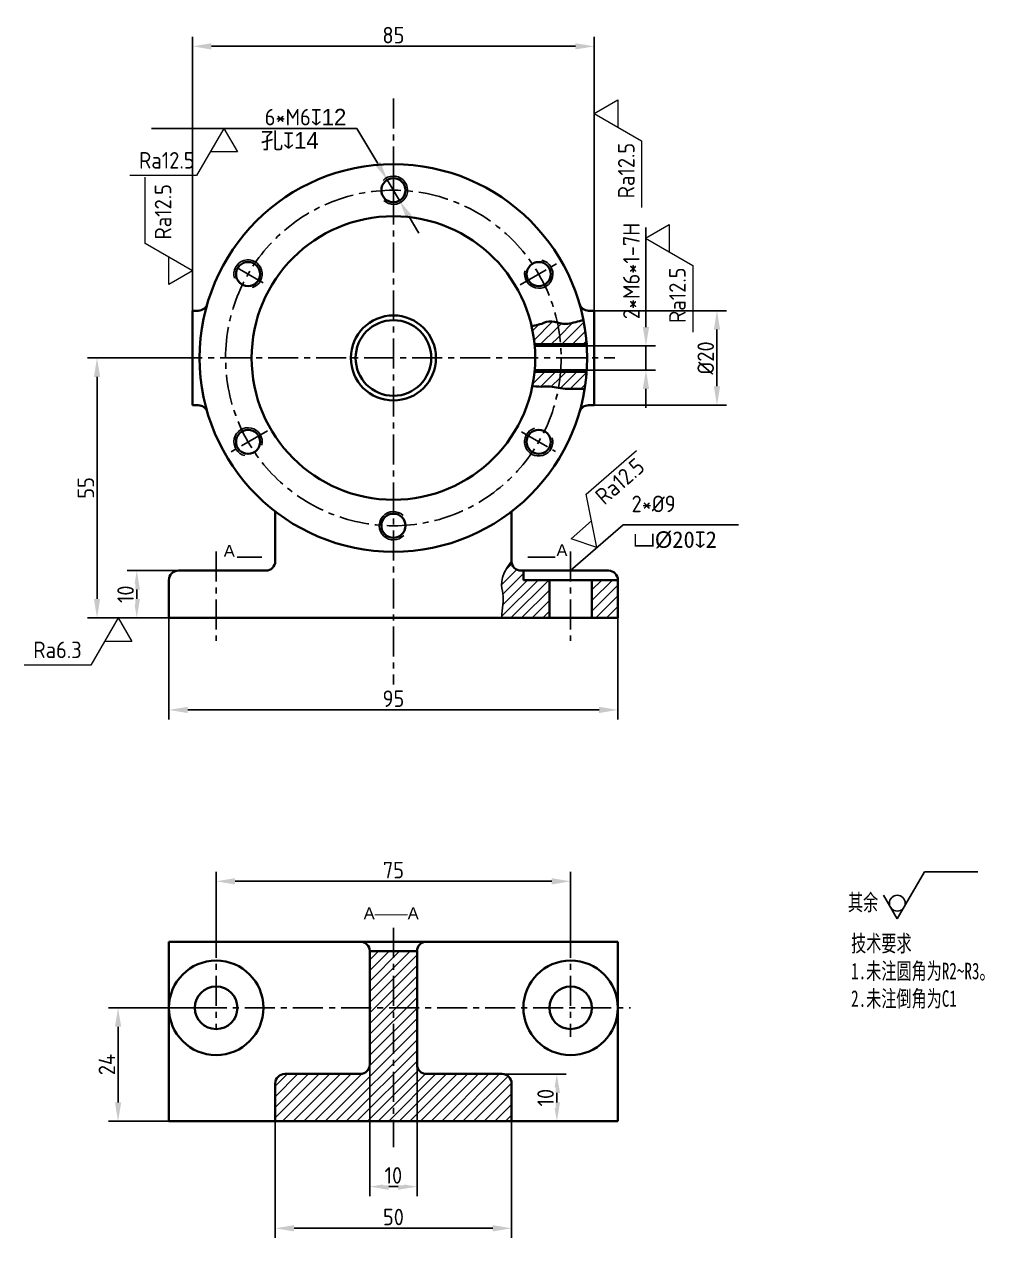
# Model space of a CAD drawing. Header units: millimetres. Extents: x 2851 to 3256, y 2451 to 2708.
# Drawn here: x 3052.5 to 3255.7, y 2451.4 to 2708.2 of the extents above; entities that cross this region are included whole.
import ezdxf

# ---------------------------------------------------------------- set-up
doc = ezdxf.new("R2010")
doc.units = ezdxf.units.MM
doc.header["$LTSCALE"] = 0.1
doc.linetypes.add('CENTERX2', pattern=[101.6, 63.5, -12.7, 12.7, -12.7])
for name, color, linetype in [('中心线', 1, 'CENTERX2'), ('标注', 3, 'Continuous'), ('细实线', 7, 'Continuous')]:
    doc.layers.add(name, color=color, linetype=linetype)
doc.layers.add('粗实线', color=7, linetype='Continuous', lineweight=35)
doc.styles.add('ISOCP', font='isocp.shx', dxfattribs={"height": 3.5})
doc.styles.get("Standard").update_dxf_attribs({"font": 'arial.ttf', "height": 3.5})
doc.styles.add('长仿宋体', font='simfang.ttf', dxfattribs={"width": 0.67, "height": 3.5})
doc.dimstyles.new('ISO-25$0', dxfattribs={"dimtxt": 3.5, "dimasz": 4, "dimexe": 2, "dimexo": 0, "dimtad": 1, "dimtoh": 1, "dimdsep": 46, "dimtxsty": 'ISOCP', "dimcen": 2.5, "dimadec": 0, "dimazin": 0, "dimtfac": 1, "dimtmove": 0, "dimatfit": 3, "dimfxl": 1, "dimtfill": 1, "dimarcsym": 0})
doc.dimstyles.new('ISO-25$3', dxfattribs={"dimtxt": 3.5, "dimasz": 4, "dimexe": 2, "dimexo": 0, "dimtad": 1, "dimtoh": 1, "dimdsep": 46, "dimtxsty": 'ISOCP', "dimcen": 2.5, "dimadec": 0, "dimazin": 0, "dimtfac": 1, "dimtmove": 0, "dimatfit": 3, "dimfxl": 1, "dimtfill": 1, "dimarcsym": 0})
pattern_1 = [(45, (1240.5872, 1637.6088), (-1.122532, 1.122532), [])]

# ---------------------------------------------------------------- blocks, each defined once
blk = doc.blocks.new('*U239')
at = {"layer": '粗实线'}
for radius in [10, 4.5]:
    blk.add_circle((0, 0), radius, dxfattribs=at)
blk = doc.blocks.new('*U240')
at = {"layer": '粗实线', "color": 0, "linetype": 'ByBlock', "lineweight": -2, "transparency": 16777216}
for p in [(0, 0), (75, 0)]:
    blk.add_blockref('*U239', p, dxfattribs=at)
blk = doc.blocks.new('*D241')
at = {"layer": 'Defpoints', "color": 0, "transparency": 16777216}
for p in [(3168.09, 2526.86), (3093.09, 2514.08), (3168.09, 2514.08)]:
    blk.add_point(p, dxfattribs=at)
at = {"layer": '标注', "color": 0, "lineweight": -2, "transparency": 16777216}
for p, q in [((3093.09, 2514.08), (3093.09, 2528.86)), ((3168.09, 2514.08), (3168.09, 2528.86)), ((3097.09, 2526.86), (3164.09, 2526.86))]:
    blk.add_line(p, q, dxfattribs=at)
at = {"layer": '标注', "color": 0, "transparency": 16777216}
for points in [[(3097.09, 2527.52), (3097.09, 2526.19), (3093.09, 2526.86)], [(3164.09, 2527.52), (3164.09, 2526.19), (3168.09, 2526.86)]]:
    blk.add_solid(points, dxfattribs=at)
at = {"layer": '标注', "color": 0, "transparency": 16777216, "insert": (3130.59, 2529.23), "char_height": 3.5, "attachment_point": 5, "style": 'ISOCP', "bg_fill": 3, "box_fill_scale": 1.1, "bg_fill_color": 256, "bg_fill_true_color": 13158600, "bg_fill_transparency": 0}
blk.add_mtext('75', dxfattribs=at)
blk = doc.blocks.new('*D242')
at = {"layer": 'Defpoints', "color": 0, "transparency": 16777216}
for p in [(3093.09, 2500.08), (3072.33, 2476.08), (3083.09, 2476.08)]:
    blk.add_point(p, dxfattribs=at)
at = {"layer": '标注', "color": 0, "lineweight": -2, "transparency": 16777216}
for p, q in [((3093.09, 2500.08), (3070.33, 2500.08)), ((3072.33, 2496.08), (3072.33, 2480.08)), ((3083.09, 2476.08), (3070.33, 2476.08))]:
    blk.add_line(p, q, dxfattribs=at)
at = {"layer": '标注', "color": 0, "transparency": 16777216}
for points in [[(3071.67, 2496.08), (3073, 2496.08), (3072.33, 2500.08)], [(3071.67, 2480.08), (3073, 2480.08), (3072.33, 2476.08)]]:
    blk.add_solid(points, dxfattribs=at)
at = {"layer": '标注', "color": 0, "transparency": 16777216, "insert": (3069.96, 2488.08), "char_height": 3.5, "attachment_point": 5, "rotation": 90, "style": 'ISOCP', "bg_fill": 3, "box_fill_scale": 1.1, "bg_fill_color": 256, "bg_fill_true_color": 13158600, "bg_fill_transparency": 0}
blk.add_mtext('24', dxfattribs=at)
blk = doc.blocks.new('*D243')
at = {"layer": 'Defpoints', "color": 0, "transparency": 16777216}
for p in [(3125.59, 2490.25), (3135.59, 2490.25), (3135.59, 2462.24)]:
    blk.add_point(p, dxfattribs=at)
at = {"layer": '标注', "color": 0, "lineweight": -2, "transparency": 16777216}
for p, q in [((3125.59, 2490.25), (3125.59, 2460.24)), ((3135.59, 2490.25), (3135.59, 2460.24)), ((3129.59, 2462.24), (3131.59, 2462.24))]:
    blk.add_line(p, q, dxfattribs=at)
at = {"layer": '标注', "color": 0, "transparency": 16777216}
for points in [[(3129.59, 2462.91), (3129.59, 2461.58), (3125.59, 2462.24)], [(3131.59, 2462.91), (3131.59, 2461.58), (3135.59, 2462.24)]]:
    blk.add_solid(points, dxfattribs=at)
at = {"layer": '标注', "color": 0, "transparency": 16777216, "insert": (3130.59, 2464.62), "char_height": 3.5, "attachment_point": 5, "style": 'ISOCP', "bg_fill": 3, "box_fill_scale": 1.1, "bg_fill_color": 256, "bg_fill_true_color": 13158600, "bg_fill_transparency": 0}
blk.add_mtext('10', dxfattribs=at)
blk = doc.blocks.new('*D244')
at = {"layer": 'Defpoints', "color": 0, "transparency": 16777216}
for p in [(3105.59, 2476.08), (3155.59, 2476.08), (3155.59, 2453.43)]:
    blk.add_point(p, dxfattribs=at)
at = {"layer": '标注', "color": 0, "lineweight": -2, "transparency": 16777216}
for p, q in [((3105.59, 2476.08), (3105.59, 2451.43)), ((3155.59, 2476.08), (3155.59, 2451.43)), ((3109.59, 2453.43), (3151.59, 2453.43))]:
    blk.add_line(p, q, dxfattribs=at)
at = {"layer": '标注', "color": 0, "transparency": 16777216}
for points in [[(3109.59, 2454.1), (3109.59, 2452.77), (3105.59, 2453.43)], [(3151.59, 2454.1), (3151.59, 2452.77), (3155.59, 2453.43)]]:
    blk.add_solid(points, dxfattribs=at)
at = {"layer": '标注', "color": 0, "transparency": 16777216, "insert": (3130.59, 2455.81), "char_height": 3.5, "attachment_point": 5, "style": 'ISOCP', "bg_fill": 3, "box_fill_scale": 1.1, "bg_fill_color": 256, "bg_fill_true_color": 13158600, "bg_fill_transparency": 0}
blk.add_mtext('50', dxfattribs=at)
blk = doc.blocks.new('*D245')
at = {"layer": 'Defpoints', "color": 0, "transparency": 16777216}
for p in [(3150.21, 2486.08), (3150.21, 2476.08), (3165.17, 2476.08)]:
    blk.add_point(p, dxfattribs=at)
at = {"layer": '标注', "color": 0, "lineweight": -2, "transparency": 16777216}
for p, q in [((3150.21, 2486.08), (3167.17, 2486.08)), ((3165.17, 2482.08), (3165.17, 2480.08)), ((3150.21, 2476.08), (3167.17, 2476.08))]:
    blk.add_line(p, q, dxfattribs=at)
at = {"layer": '标注', "color": 0, "transparency": 16777216}
for points in [[(3164.5, 2482.08), (3165.83, 2482.08), (3165.17, 2486.08)], [(3164.5, 2480.08), (3165.83, 2480.08), (3165.17, 2476.08)]]:
    blk.add_solid(points, dxfattribs=at)
at = {"layer": '标注', "color": 0, "transparency": 16777216, "insert": (3162.79, 2481.08), "char_height": 3.5, "attachment_point": 5, "rotation": 90, "style": 'ISOCP', "bg_fill": 3, "box_fill_scale": 1.1, "bg_fill_color": 256, "bg_fill_true_color": 13158600, "bg_fill_transparency": 0}
blk.add_mtext('10', dxfattribs=at)
blk = doc.blocks.new('*D246')
at = {"layer": 'Defpoints', "color": 0, "transparency": 16777216}
for p in [(3083.09, 2582.61), (3178.09, 2582.61), (3178.09, 2563.13)]:
    blk.add_point(p, dxfattribs=at)
at = {"layer": '标注', "color": 0, "lineweight": -2, "transparency": 16777216}
for p, q in [((3083.09, 2582.61), (3083.09, 2561.13)), ((3178.09, 2582.61), (3178.09, 2561.13)), ((3087.09, 2563.13), (3174.09, 2563.13))]:
    blk.add_line(p, q, dxfattribs=at)
at = {"layer": '标注', "color": 0, "transparency": 16777216}
for points in [[(3087.09, 2563.79), (3087.09, 2562.46), (3083.09, 2563.13)], [(3174.09, 2563.79), (3174.09, 2562.46), (3178.09, 2563.13)]]:
    blk.add_solid(points, dxfattribs=at)
at = {"layer": '标注', "color": 0, "transparency": 16777216, "insert": (3130.59, 2565.5), "char_height": 3.5, "attachment_point": 5, "style": 'ISOCP', "bg_fill": 3, "box_fill_scale": 1.1, "bg_fill_color": 256, "bg_fill_true_color": 13158600, "bg_fill_transparency": 0}
blk.add_mtext('95', dxfattribs=at)
blk = doc.blocks.new('*D247')
at = {"layer": 'Defpoints', "color": 0, "transparency": 16777216}
for p in [(3086.76, 2592.61), (3076.29, 2582.61), (3086.76, 2582.61)]:
    blk.add_point(p, dxfattribs=at)
at = {"layer": '标注', "color": 0, "lineweight": -2, "transparency": 16777216}
for p, q in [((3086.76, 2592.61), (3074.29, 2592.61)), ((3076.29, 2588.61), (3076.29, 2586.61)), ((3086.76, 2582.61), (3074.29, 2582.61))]:
    blk.add_line(p, q, dxfattribs=at)
at = {"layer": '标注', "color": 0, "transparency": 16777216}
for points in [[(3075.63, 2588.61), (3076.96, 2588.61), (3076.29, 2592.61)], [(3075.63, 2586.61), (3076.96, 2586.61), (3076.29, 2582.61)]]:
    blk.add_solid(points, dxfattribs=at)
at = {"layer": '标注', "color": 0, "transparency": 16777216, "insert": (3073.92, 2587.61), "char_height": 3.5, "attachment_point": 5, "rotation": 90, "style": 'ISOCP', "bg_fill": 3, "box_fill_scale": 1.1, "bg_fill_color": 256, "bg_fill_true_color": 13158600, "bg_fill_transparency": 0}
blk.add_mtext('10', dxfattribs=at)
blk = doc.blocks.new('*D248')
at = {"layer": 'Defpoints', "color": 0, "transparency": 16777216}
for p in [(3083.76, 2637.61), (3067.88, 2582.61), (3083.76, 2582.61)]:
    blk.add_point(p, dxfattribs=at)
at = {"layer": '标注', "color": 0, "lineweight": -2, "transparency": 16777216}
for p, q in [((3083.76, 2637.61), (3065.88, 2637.61)), ((3067.88, 2633.61), (3067.88, 2586.61)), ((3083.76, 2582.61), (3065.88, 2582.61))]:
    blk.add_line(p, q, dxfattribs=at)
at = {"layer": '标注', "color": 0, "transparency": 16777216}
for points in [[(3067.22, 2633.61), (3068.55, 2633.61), (3067.88, 2637.61)], [(3067.22, 2586.61), (3068.55, 2586.61), (3067.88, 2582.61)]]:
    blk.add_solid(points, dxfattribs=at)
at = {"layer": '标注', "color": 0, "transparency": 16777216, "insert": (3065.51, 2610.11), "char_height": 3.5, "attachment_point": 5, "rotation": 90, "style": 'ISOCP', "bg_fill": 3, "box_fill_scale": 1.1, "bg_fill_color": 256, "bg_fill_true_color": 13158600, "bg_fill_transparency": 0}
blk.add_mtext('55', dxfattribs=at)
blk = doc.blocks.new('去除表面')
at = {"layer": '标注', "lineweight": 0}
for p, q in [((0, 0), (5.77, 10)), ((0, 0), (-2.89, 5)), ((-2.89, 5), (2.89, 5))]:
    blk.add_line(p, q, dxfattribs=at)
blk = doc.blocks.new('去除材料')
at = {"layer": '粗实线', "color": 3, "lineweight": 0}
blk.add_line((5.77, 10), (19.84, 10), dxfattribs=at)
blk.add_blockref('去除表面', (0, 0), dxfattribs=at)
blk = doc.blocks.new('RA12.5NEW')
at = {"color": 3, "lineweight": 35}
blk.add_blockref('去除材料', (0, 0), dxfattribs=at)
at = {"color": 3, "lineweight": 0, "insert": (7.03, 9.13), "char_height": 3.5, "attachment_point": 1, "style": 'ISOCP'}
blk.add_mtext_dynamic_manual_height_columns('Ra12.5', width=14.0667, gutter_width=17.5, heights=[0], dxfattribs=at)
blk = doc.blocks.new('*D249')
at = {"layer": 'Defpoints', "color": 0, "transparency": 16777216}
for p in [(3171.51, 2640.16), (3184.02, 2640.16), (3171.51, 2635.06)]:
    blk.add_point(p, dxfattribs=at)
at = {"layer": '标注', "color": 0, "lineweight": -2, "transparency": 16777216}
for p, q in [((3184.02, 2644.16), (3184.02, 2648.16)), ((3171.51, 2640.16), (3186.02, 2640.16)), ((3184.02, 2635.06), (3184.02, 2640.16)), ((3171.51, 2635.06), (3186.02, 2635.06)), ((3184.02, 2631.06), (3184.02, 2627.06))]:
    blk.add_line(p, q, dxfattribs=at)
at = {"layer": '标注', "color": 0, "transparency": 16777216}
for points in [[(3183.35, 2644.16), (3184.69, 2644.16), (3184.02, 2640.16)], [(3183.35, 2631.06), (3184.69, 2631.06), (3184.02, 2635.06)]]:
    blk.add_solid(points, dxfattribs=at)
blk = doc.blocks.new('*D250')
at = {"layer": 'Defpoints', "color": 0, "transparency": 16777216}
for p in [(3173.09, 2647.61), (3173.09, 2627.61), (3199.04, 2627.61)]:
    blk.add_point(p, dxfattribs=at)
at = {"layer": '标注', "color": 0, "lineweight": -2, "transparency": 16777216}
for p, q in [((3173.09, 2647.61), (3201.04, 2647.61)), ((3199.04, 2643.61), (3199.04, 2631.61)), ((3173.09, 2627.61), (3201.04, 2627.61))]:
    blk.add_line(p, q, dxfattribs=at)
at = {"layer": '标注', "color": 0, "transparency": 16777216}
for points in [[(3198.38, 2643.61), (3199.71, 2643.61), (3199.04, 2647.61)], [(3198.38, 2631.61), (3199.71, 2631.61), (3199.04, 2627.61)]]:
    blk.add_solid(points, dxfattribs=at)
at = {"layer": '标注', "color": 0, "transparency": 16777216, "insert": (3196.67, 2637.61), "char_height": 3.5, "attachment_point": 5, "rotation": 90, "style": 'ISOCP', "bg_fill": 3, "box_fill_scale": 1.1, "bg_fill_color": 256, "bg_fill_true_color": 13158600, "bg_fill_transparency": 0}
blk.add_mtext('%%C20', dxfattribs=at)
blk = doc.blocks.new('*D251')
at = {"layer": 'Defpoints', "color": 0, "transparency": 16777216}
for p in [(3173.09, 2703.56), (3088.09, 2647.61), (3173.09, 2647.61)]:
    blk.add_point(p, dxfattribs=at)
at = {"layer": '标注', "color": 0, "lineweight": -2, "transparency": 16777216}
for p, q in [((3088.09, 2647.61), (3088.09, 2705.56)), ((3173.09, 2647.61), (3173.09, 2705.56)), ((3092.09, 2703.56), (3169.09, 2703.56))]:
    blk.add_line(p, q, dxfattribs=at)
at = {"layer": '标注', "color": 0, "transparency": 16777216}
for points in [[(3092.09, 2704.22), (3092.09, 2702.89), (3088.09, 2703.56)], [(3169.09, 2704.22), (3169.09, 2702.89), (3173.09, 2703.56)]]:
    blk.add_solid(points, dxfattribs=at)
at = {"layer": '标注', "color": 0, "transparency": 16777216, "insert": (3130.59, 2705.93), "char_height": 3.5, "attachment_point": 5, "style": 'ISOCP', "bg_fill": 3, "box_fill_scale": 1.1, "bg_fill_color": 256, "bg_fill_true_color": 13158600, "bg_fill_transparency": 0}
blk.add_mtext('85', dxfattribs=at)
blk = doc.blocks.new('*D252')
at = {"layer": 'Defpoints', "color": 0, "transparency": 16777216}
for p in [(3129.29, 2675.31), (3131.88, 2670.91)]:
    blk.add_point(p, dxfattribs=at)
at = {"layer": '标注', "color": 0, "lineweight": -2, "transparency": 16777216}
for p, q in [((3101.74, 2686.2), (3122.88, 2686.2)), ((3122.88, 2686.2), (3127.26, 2678.75)), ((3131.88, 2670.91), (3129.29, 2675.31)), ((3133.91, 2667.46), (3135.94, 2664.02))]:
    blk.add_line(p, q, dxfattribs=at)
at = {"layer": '标注', "color": 0, "transparency": 16777216}
for points in [[(3127.84, 2679.09), (3126.69, 2678.42), (3129.29, 2675.31)], [(3134.48, 2667.8), (3133.34, 2667.13), (3131.88, 2670.91)]]:
    blk.add_solid(points, dxfattribs=at)
at = {"layer": '标注', "color": 0, "transparency": 16777216, "insert": (3111.99, 2688.58), "char_height": 3.5, "attachment_point": 5, "style": 'ISOCP', "bg_fill": 3, "box_fill_scale": 1.1, "bg_fill_color": 256, "bg_fill_true_color": 13158600, "bg_fill_transparency": 0}
blk.add_mtext('6*M6{\\Fgdt|c134;x12}', dxfattribs=at)
blk = doc.blocks.new('不去除材料')
at = {"layer": '粗实线', "color": 3, "lineweight": -3}
for q in [(5.77, 10), (-2.89, 5)]:
    blk.add_line((0, 0), q, dxfattribs=at)
blk.add_circle((0, 3.33), 1.67, dxfattribs=at)

msp = doc.modelspace()

# ---------------------------------------------------------------- hatches: boundary and pattern name
at = {"layer": '细实线'}
h = msp.add_hatch(dxfattribs=at)
h.set_pattern_fill('ANSI31', color=256, scale=0.5)
h.set_pattern_definition(pattern_1)
edge = h.paths.add_edge_path()
edge.add_spline(control_points=[(3165.286, 2645.107), (3165.275, 2645.11), (3164.491, 2645.304), (3162.988, 2645.576), (3161.923, 2644.651), (3159.815, 2644.373)], knot_values=[0.1219017, 0.1219017, 0.1219017, 0.1219017, 0.1358364, 1.1358364, 2.0139347, 2.0139347, 2.0139347, 2.0139347], degree=3, periodic=0)
edge.add_arc((3130.587, 2637.609), 30, 5.73917, 13.03132, ccw=False)
edge.add_line((3160.437, 2640.609), (3165.96, 2640.609))
edge.add_arc((3130.587, 2637.609), 35.5, 4.84768, 12.19424)
edge = h.paths.add_edge_path()
edge.add_spline(control_points=[(3170.804, 2645.583), (3169.592, 2645.41), (3167.378, 2644.513), (3166.049, 2644.919), (3165.286, 2645.107)], knot_values=[2.0139347, 2.0139347, 2.0139347, 2.0139347, 2.7841675, 3.7702328, 3.7702328, 3.7702328, 3.7702328], degree=3, periodic=0)
edge.add_arc((3130.587, 2637.609), 35.5, 4.84768, 12.19424, ccw=False)
edge.add_line((3165.96, 2640.609), (3171.477, 2640.609))
edge.add_arc((3130.587, 2637.609), 41, 4.19612, 11.21547)
h.paths.add_polyline_path([(3165.96, 2640.609), (3160.437, 2640.609, -0.0037662), (3160.479, 2640.159), (3165.995, 2640.159, 0.0031788)])
h.paths.add_polyline_path([(3171.477, 2640.609), (3165.96, 2640.609, -0.0031788), (3165.995, 2640.159), (3171.508, 2640.159, 0.0027502)])
edge = h.paths.add_edge_path()
edge.add_line((3165.96, 2634.609), (3160.437, 2634.609))
edge.add_arc((3130.587, 2637.609), 30, 348.50882, 354.26083, ccw=False)
edge.add_spline(control_points=[(3159.986, 2631.632), (3162.065, 2631.432), (3163.39, 2631.721), (3164.896, 2631.415), (3165.522, 2631.301)], knot_values=[0.1788585, 0.1788585, 0.1788585, 0.1788585, 1, 1.5115527, 1.5115527, 1.5115527, 1.5115527], degree=3, periodic=0)
edge.add_arc((3130.587, 2637.609), 35.5, 349.76485, 355.15232)
edge = h.paths.add_edge_path()
edge.add_line((3171.477, 2634.609), (3165.96, 2634.609))
edge.add_arc((3130.587, 2637.609), 35.5, 349.76485, 355.15232, ccw=False)
edge.add_spline(control_points=[(3165.522, 2631.301), (3166.12, 2631.192), (3167.683, 2630.934), (3169.622, 2631.161), (3171.058, 2631.043)], knot_values=[1.5115527, 1.5115527, 1.5115527, 1.5115527, 2, 2.699229, 2.699229, 2.699229, 2.699229], degree=3, periodic=0)
edge.add_arc((3130.587, 2637.609), 41, 350.78556, 355.80388)
h.paths.add_polyline_path([(3171.508, 2635.059), (3165.995, 2635.059, -0.0031788), (3165.96, 2634.609), (3171.477, 2634.609, 0.0027502)])
h.paths.add_polyline_path([(3165.995, 2635.059), (3160.479, 2635.059, -0.0037662), (3160.437, 2634.609), (3165.96, 2634.609, 0.0031788)])
h = msp.add_hatch(dxfattribs=at)
h.set_pattern_fill('ANSI31', color=256, scale=0.5)
h.set_pattern_definition(pattern_1)
edge = h.paths.add_edge_path()
edge.add_line((3163.587, 2582.609), (3163.587, 2590.609))
edge.add_line((3163.587, 2590.609), (3158.087, 2590.609))
edge.add_line((3158.087, 2590.609), (3158.087, 2592.609))
edge.add_line((3158.087, 2592.609), (3157.587, 2592.609))
edge.add_arc((3157.587, 2594.609), 2, 180, 270, ccw=False)
edge.add_spline(control_points=[(3155.587, 2594.609), (3152.667, 2590.877), (3154.409, 2587.539), (3153.538, 2584.781), (3153.538, 2582.609)], knot_values=[0, 0, 0, 0, 1, 2, 2, 2, 2], degree=3, periodic=0)
edge.add_line((3153.538, 2582.609), (3163.587, 2582.609))
h.paths.add_polyline_path([(3172.587, 2582.609), (3178.087, 2582.609), (3178.087, 2590.609), (3172.587, 2590.609)])
h = msp.add_hatch(dxfattribs=at)
h.set_pattern_fill('ANSI31', color=256, scale=0.5)
h.set_pattern_definition([(45, (1240.5872, 1599.6088), (-1.122532, 1.122532), [])])
h.paths.add_polyline_path([(3130.587, 2500.085), (3125.587, 2500.085), (3125.587, 2488.085, -0.4142136), (3123.587, 2486.085), (3107.587, 2486.085, 0.4142136), (3105.587, 2484.085), (3105.587, 2476.085), (3130.587, 2476.085)])
h.paths.add_polyline_path([(3135.587, 2500.085), (3130.587, 2500.085), (3130.587, 2476.085), (3155.587, 2476.085), (3155.587, 2484.085, 0.4142136), (3153.587, 2486.085), (3137.587, 2486.085, -0.4142136), (3135.587, 2488.085)])
h.paths.add_polyline_path([(3135.587, 2512.085), (3130.587, 2512.085), (3130.587, 2500.085), (3135.587, 2500.085)])
h.paths.add_polyline_path([(3130.587, 2512.085), (3125.587, 2512.085), (3125.587, 2500.085), (3130.587, 2500.085)])

# ---------------------------------------------------------------- linework, layer by layer
at = {"layer": '中心线'}
for p, q in [((3130.587, 2692.54), (3130.587, 2568.517)), ((3130.587, 2678.609), (3130.587, 2667.609)), ((3103.045, 2653.51), (3096.514, 2657.281)), ((3157.396, 2653.087), (3165.238, 2657.615)), ((3083.764, 2637.609), (3177.411, 2637.609)), ((3103.936, 2622.222), (3095.751, 2617.496)), ((3157.678, 2621.968), (3164.88, 2617.81)), ((3093.087, 2596.652), (3093.087, 2577.749)), ((3168.087, 2596.652), (3168.087, 2577.749)), ((3093.087, 2517.047), (3093.087, 2495.855)), ((3130.587, 2517.047), (3130.587, 2470.632)), ((3168.087, 2517.047), (3168.087, 2493.914)), ((3078.862, 2500.085), (3180.773, 2500.085))]:
    msp.add_line(p, q, dxfattribs=at)
msp.add_circle((3130.587, 2637.609), 35.5, dxfattribs=at)
at = {"layer": '标注'}
for p, q in [((3184.021, 2648.159), (3184.021, 2665.206)), ((3168.087, 2592.609), (3179.2, 2602.331)), ((3179.2, 2602.331), (3203.609, 2602.331)), ((3242.967, 2528.893), (3254.261, 2528.893))]:
    msp.add_line(p, q, dxfattribs=at)
at = {"layer": '粗实线'}
for p, q in [((3088.087, 2647.609), (3089.296, 2647.609)), ((3088.087, 2647.609), (3088.087, 2627.609)), ((3171.879, 2647.609), (3173.087, 2647.609)), ((3173.087, 2647.609), (3173.087, 2627.609)), ((3160.47, 2640.159), (3171.508, 2640.159)), ((3160.479, 2635.059), (3171.535, 2635.059)), ((3088.087, 2627.609), (3089.296, 2627.609)), ((3171.879, 2627.609), (3173.087, 2627.609)), ((3105.587, 2605.113), (3105.587, 2594.609)), ((3155.587, 2605.113), (3155.587, 2594.609)), ((3130.391, 2596.609), (3130.587, 2596.609)), ((3085.087, 2592.609), (3103.587, 2592.609)), ((3157.587, 2592.609), (3176.087, 2592.609)), ((3158.087, 2592.609), (3158.087, 2590.609)), ((3083.087, 2590.609), (3083.087, 2582.609)), ((3158.087, 2590.609), (3178.087, 2590.609)), ((3163.587, 2590.609), (3163.587, 2582.609)), ((3172.587, 2590.609), (3172.587, 2582.609)), ((3178.087, 2590.609), (3178.087, 2582.609)), ((3083.087, 2582.609), (3178.087, 2582.609)), ((3083.087, 2514.085), (3083.087, 2476.085)), ((3083.087, 2514.085), (3178.087, 2514.085)), ((3178.087, 2514.085), (3178.087, 2476.085)), ((3125.587, 2512.085), (3125.587, 2488.085)), ((3135.587, 2512.085), (3125.587, 2512.085)), ((3135.587, 2512.085), (3135.587, 2488.085)), ((3107.587, 2486.085), (3123.587, 2486.085)), ((3137.587, 2486.085), (3153.587, 2486.085)), ((3105.587, 2484.085), (3105.587, 2476.085)), ((3155.587, 2484.085), (3155.587, 2476.085)), ((3083.087, 2476.085), (3178.087, 2476.085))]:
    msp.add_line(p, q, dxfattribs=at)
at = {"layer": '粗实线', "const_width": 0.35}
for points in [[(3097.521, 2595.457), (3102.772, 2595.457)], [(3158.971, 2595.457), (3164.858, 2595.457)]]:
    msp.add_lwpolyline(points, dxfattribs=at)
at = {"layer": '粗实线'}
for centre, radius in [((3130.587, 2637.609), 41), ((3130.587, 2673.109), 2.55), ((3130.587, 2637.609), 30), ((3099.843, 2655.359), 2.55), ((3161.331, 2655.359), 2.55), ((3130.587, 2637.609), 9), ((3130.587, 2637.609), 8), ((3099.843, 2619.859), 2.55), ((3161.331, 2619.859), 2.55), ((3130.587, 2602.109), 2.55)]:
    msp.add_circle(centre, radius, dxfattribs=at)
for centre, start, end in [((3089.296, 2649.609), 270, 343.79531), ((3171.879, 2649.609), 196.20469, 270), ((3089.296, 2625.609), 16.20469, 90), ((3171.879, 2625.609), 90, 163.79531), ((3103.587, 2594.609), 270, 0), ((3157.587, 2594.609), 180, 270), ((3085.087, 2590.609), 90, 180), ((3176.087, 2590.609), 0, 90), ((3123.587, 2512.085), 0, 90), ((3137.587, 2512.085), 90, 180), ((3107.587, 2484.085), 90, 180), ((3123.587, 2488.085), 270, 0), ((3137.587, 2488.085), 180, 270), ((3153.587, 2484.085), 0, 90)]:
    msp.add_arc(centre, 2, start, end, dxfattribs=at)
for points, knots in [([(3159.815, 2644.373), (3161.923, 2644.651), (3162.988, 2645.576), (3165.274, 2645.162), (3167.361, 2644.506), (3169.592, 2645.41), (3170.804, 2645.583)], [0.1219017, 0.1219017, 0.1219017, 0.1219017, 1, 2, 3, 3.7702328, 3.7702328, 3.7702328, 3.7702328]), ([(3159.986, 2631.632), (3162.065, 2631.432), (3163.876, 2631.826), (3166.848, 2630.836), (3169.622, 2631.161), (3171.058, 2631.043)], [0.1788585, 0.1788585, 0.1788585, 0.1788585, 1, 2, 2.699229, 2.699229, 2.699229, 2.699229])]:
    msp.add_open_spline(points, degree=3, knots=knots, dxfattribs=at)
at = {"layer": '细实线'}
for p, q in [((3160.437, 2640.609), (3171.697, 2640.609)), ((3160.437, 2640.609), (3171.697, 2640.609)), ((3160.437, 2634.609), (3171.477, 2634.609))]:
    msp.add_line(p, q, dxfattribs=at)
for centre, start, end in [((3130.587, 2673.109), 227.0084, 137.0084), ((3099.843, 2655.359), 287.0084, 197.0084), ((3161.331, 2655.359), 167.0084, 77.0084), ((3099.843, 2619.859), 347.0084, 257.0084), ((3161.331, 2619.859), 107.0084, 17.0084), ((3130.587, 2602.109), 47.0084, 317.0084)]:
    msp.add_arc(centre, 3, start, end, dxfattribs=at)
msp.add_open_spline([(3155.587, 2594.609), (3152.667, 2590.877), (3154.409, 2587.539), (3153.538, 2584.781), (3153.538, 2582.609)], degree=3, dxfattribs=at)

# ---------------------------------------------------------------- block references
at = {"layer": '标注'}
for name, p, rotation in [('去除材料', (3173.087, 2689.319), 270), ('RA12.5NEW', (3173.644, 2597.47), 41.17915618189951)]:
    msp.add_blockref(name, p, dxfattribs=dict(at, rotation=rotation))
msp.add_blockref('不去除材料', (3237.193, 2518.893), dxfattribs=at)
at = {"layer": '粗实线'}
msp.add_blockref('*U240', (3093.087, 2500.085), dxfattribs=at)

# ---------------------------------------------------------------- texts
at = {"layer": '标注', "char_height": 3.5, "attachment_point": 1, "rotation": 90, "style": 'ISOCP'}
for insert in [(3178.105, 2671.392), (3080.101, 2662.662)]:
    msp.add_mtext_dynamic_manual_height_columns('Ra12.5', width=18.8101, gutter_width=17.5, heights=[0], dxfattribs=dict(at, insert=insert))
at = {"layer": '标注', "insert": (3179.189, 2645.805), "char_height": 3.5, "width": 22.51082, "attachment_point": 1, "rotation": 90, "style": 'ISOCP'}
msp.add_mtext('2*M6*1-7H', dxfattribs=at)
at = {"layer": '标注', "char_height": 3.5, "attachment_point": 1}
for s, width, insert, style in [('2*%%C9', 20.03997, (3180.98, 2608.476), 'ISOCP'), ('{\\Fgdt|c134;v%%C\\fFangSong|b0|i0|c134|p49;20\\Fgdt|c134;x\\fFangSong|b0|i0|c134|p49;2}', 26.58568, (3181.282, 2600.928), 'ISOCP'), ('Ra6.3', 18.8101, (3054.403, 2577.591), 'ISOCP'), ('其余', 57.92217, (3226.751, 2524.168), '长仿宋体'), ('技术要求\\P1.未注圆角为R2~R3。\\P2.未注倒角为C1', 56.66537, (3227.426, 2515.465), '长仿宋体')]:
    msp.add_mtext_dynamic_manual_height_columns(s, width=width, gutter_width=17.5, heights=[0], dxfattribs=dict(at, insert=insert, style=style))
at = {"layer": '粗实线', "char_height": 2.5, "attachment_point": 1}
for s, width, insert in [('A', 2.5, (3094.698, 2598.045)), ('A', 2.5, (3165.088, 2598.168)), ('A——A', 17.33573, (3124.298, 2521.341))]:
    msp.add_mtext_dynamic_manual_height_columns(s, width=width, gutter_width=12.5, heights=[0], dxfattribs=dict(at, insert=insert))

# ---------------------------------------------------------------- dimensions: what is measured, and where the dimension line sits
at = {"layer": '标注'}
dim = msp.add_linear_dim(base=(3184.021, 2640.159), p1=(3171.508, 2635.059), p2=(3171.508, 2640.159), angle=90, text=' ', dimstyle='ISO-25$0', dxfattribs=at)
dim.commit()
dim.dimension.update_dxf_attribs({"geometry": '*D249', "text_midpoint": (3184.021, 2637.609)})

# ---------------------------------------------------------------- next in the draw order: dimensions: what is measured, and where the dimension line sits
dim = msp.add_linear_dim(base=(3199.043, 2627.609), p1=(3173.087, 2647.609), p2=(3173.087, 2627.609), angle=90, text='%%C<>', dimstyle='ISO-25$0', dxfattribs=at)
dim.commit()
dim.dimension.update_dxf_attribs({"geometry": '*D250', "text_midpoint": (3196.667, 2637.609)})
for base, p1, p2, picture, middle in [((3178.087, 2563.128), (3083.087, 2582.609), (3178.087, 2582.609), '*D246', (3130.587, 2565.503)), ((3168.087, 2526.857), (3093.087, 2514.085), (3168.087, 2514.085), '*D241', (3130.587, 2529.232)), ((3135.587, 2462.244), (3125.587, 2490.255), (3135.587, 2490.255), '*D243', (3130.587, 2464.619))]:
    dim = msp.add_linear_dim(base=base, p1=p1, p2=p2, dimstyle='ISO-25$0', dxfattribs=at)
    dim.commit()
    dim.dimension.update_dxf_attribs({"geometry": picture, "text_midpoint": middle})
dim = msp.add_linear_dim(base=(3072.334, 2476.085), p1=(3093.087, 2500.085), p2=(3083.087, 2476.085), angle=90, dimstyle='ISO-25$0', dxfattribs=at)
dim.commit()
dim.dimension.update_dxf_attribs({"geometry": '*D242', "text_midpoint": (3069.959, 2488.085)})

# ---------------------------------------------------------------- next in the draw order: linework, layer by layer
msp.add_line((3173.087, 2647.609), (3173.087, 2693.628), dxfattribs=at)

# ---------------------------------------------------------------- next in the draw order: block references
at = {"layer": '标注', "rotation": 270}
msp.add_blockref('去除材料', (3183.912, 2662.937), dxfattribs=at)

# ---------------------------------------------------------------- next in the draw order: texts
at = {"layer": '标注', "insert": (3188.929, 2645.01), "char_height": 3.5, "attachment_point": 1, "rotation": 90, "style": 'ISOCP'}
msp.add_mtext_dynamic_manual_height_columns('Ra12.5', width=18.8101, gutter_width=17.5, heights=[0], dxfattribs=at)

# ---------------------------------------------------------------- next in the draw order: dimensions: what is measured, and where the dimension line sits
at = {"layer": '标注'}
dim = msp.add_linear_dim(base=(3076.292, 2582.609), p1=(3086.765, 2592.609), p2=(3086.765, 2582.609), angle=90, dimstyle='ISO-25$0', dxfattribs=at)
dim.commit()
dim.dimension.update_dxf_attribs({"geometry": '*D247', "text_midpoint": (3073.917, 2587.609)})
dim = msp.add_linear_dim(base=(3155.587, 2453.432), p1=(3105.587, 2476.085), p2=(3155.587, 2476.085), dimstyle='ISO-25$0', dxfattribs=at)
dim.commit()
dim.dimension.update_dxf_attribs({"geometry": '*D244', "text_midpoint": (3130.587, 2455.807)})

# ---------------------------------------------------------------- next in the draw order: dimensions: what is measured, and where the dimension line sits
dim = msp.add_linear_dim(base=(3173.087, 2703.557), p1=(3088.087, 2647.609), p2=(3173.087, 2647.609), dimstyle='ISO-25$0', dxfattribs=at)
dim.commit()
dim.dimension.update_dxf_attribs({"geometry": '*D251', "text_midpoint": (3130.587, 2705.932)})
for base, p1, p2, picture, middle in [((3067.883, 2582.609), (3083.764, 2637.609), (3083.764, 2582.609), '*D248', (3065.508, 2610.109)), ((3165.166, 2476.085), (3150.207, 2486.085), (3150.207, 2476.085), '*D245', (3162.791, 2481.085))]:
    dim = msp.add_linear_dim(base=base, p1=p1, p2=p2, angle=90, dimstyle='ISO-25$0', dxfattribs=at)
    dim.commit()
    dim.dimension.update_dxf_attribs({"geometry": picture, "text_midpoint": middle})

# ---------------------------------------------------------------- next in the draw order: block references
for p, rotation in [((3094.697, 2686.203), 180), ((3088.087, 2656.03), 89.99999999999999), ((3072.33, 2582.609), 180)]:
    msp.add_blockref('去除材料', p, dxfattribs=dict(at, rotation=rotation))

# ---------------------------------------------------------------- next in the draw order: texts
at = {"layer": '标注', "insert": (3076.77, 2681.185), "char_height": 3.5, "attachment_point": 1, "style": 'ISOCP'}
msp.add_mtext_dynamic_manual_height_columns('Ra12.5', width=18.8101, gutter_width=17.5, heights=[0], dxfattribs=at)

# ---------------------------------------------------------------- next in the draw order: dimensions: what is measured, and where the dimension line sits
at = {"layer": '标注'}
dim = msp.add_diameter_dim_2p(p1=(3131.881, 2670.911), p2=(3129.293, 2675.306), text='6*M6{\\Fgdt|c134;x12}', dimstyle='ISO-25$3', dxfattribs=at)
dim.commit()
dim.dimension.update_dxf_attribs({"geometry": '*D252', "text_midpoint": (3111.995, 2686.203), "dimtype": 163})

# ---------------------------------------------------------------- next in the draw order: linework, layer by layer
msp.add_line((3101.736, 2686.203), (3079.376, 2686.203), dxfattribs=at)

# ---------------------------------------------------------------- next in the draw order: texts
at = {"layer": '标注', "insert": (3102.497, 2685.399), "char_height": 3.5, "attachment_point": 1, "style": 'ISOCP'}
msp.add_mtext_dynamic_manual_height_columns('{\\fSimSun|b0|i0|c134|p2;孔\\Fgdt|c134;x14}', width=20.15792, gutter_width=17.5, heights=[0], dxfattribs=at)

doc.saveas('drawing.dxf')
